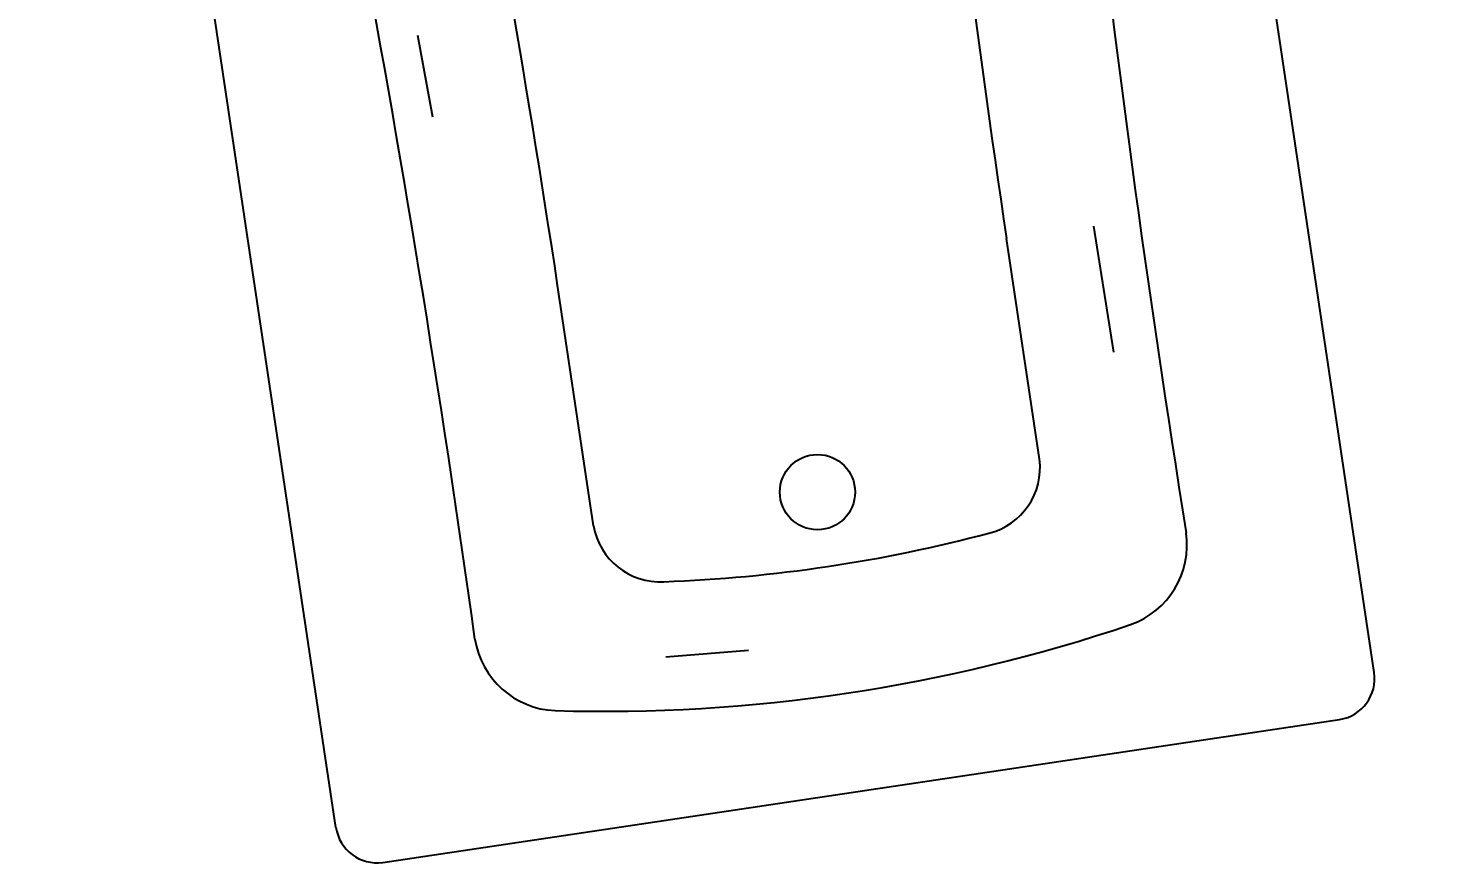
# Model space of a CAD drawing. Header units: inches. Extents: x 49 to 4147, y 45 to 8713.
# Drawn here: x 2905.4 to 2956.6, y 181.8 to 212.1 of the extents above; entities that cross this region are included whole.
import ezdxf

# ---------------------------------------------------------------- set-up
doc = ezdxf.new("R2010")
doc.units = ezdxf.units.IN
doc.header["$LTSCALE"] = 10
doc.header["$MEASUREMENT"] = 0
doc.layers.add('app-u4', color=7, linetype='Continuous')
doc.layers.add('dim-u4', color=7, linetype='Continuous')
doc.layers.get('0').off()
doc.styles.get("Standard").update_dxf_attribs({"font": 'arial.ttf'})
doc.dimstyles.get("Standard").update_dxf_attribs({"dimtxt": 12, "dimasz": 12, "dimexe": 0.18, "dimexo": 0.0625, "dimgap": 0.09, "dimtad": 0, "dimtih": 1, "dimtoh": 1, "dimdec": 3, "dimzin": 0, "dimdsep": 46, "dimlunit": 4, "dimtxsty": 'Standard', "dimcen": 0.09, "dimadec": 0, "dimazin": 0, "dimtfac": 1, "dimtdec": 3, "dimtofl": 0, "dimtmove": 0, "dimatfit": 3, "dimfxl": 1, "dimtolj": 1, "dimtzin": 0, "dimarcsym": 0})

# ---------------------------------------------------------------- blocks, each defined once
blk = doc.blocks.new('A$C21662515')
for p, q in [((1.263, 32), (64.737, 32)), ((0, 30.747), (0, 1.253)), ((22.253, 25.878), (24.783, 25.959)), ((9.204, 22.873), (16.01, 22.873)), ((4.742, 18.763), (4.91, 21.288)), ((9.204, 9.127), (16.01, 9.127)), ((12.092, 6.41), (15.988, 6.438)), ((1.263, 0), (64.737, 0))]:
    blk.add_line(p, q)
blk.add_circle((9.21, 15.971), 1.146)
for centre, radius, start, end in [((1.263, 30.738), 1.263, 90, 179.5633), ((11.142, 494.682), 467.745, 269.40961, 272.17071), ((6.342, 24.374), 2.588, 90.4416, 169.0016), ((53.094, 16), 50.083, 169.8017, 190.1983), ((16.01, 415.602), 392.729, 270, 272.81461), ((9.25, 20.815), 2.059, 91.2589, 174.5943), ((51.975, 16), 45.054, 173.6176, 186.3824), ((9.25, 11.186), 2.059, 185.4057, 268.7411), ((16.01, -383.602), 392.729, 87.18539, 90), ((6.342, 7.626), 2.588, 190.9984, 269.5584), ((11.142, -462.682), 467.745, 87.82929, 90.59039), ((1.263, 1.263), 1.263, 180.4367, 270)]:
    blk.add_arc(centre, radius, start, end)
at = {"flags": 8}
for tag, p in [('MODELNUMBER', (33, 16)), ('TRADENAME', (33, 15.998)), ('PRODUCT', (33, 15.997)), ('MATERIAL', (33, 15.995))]:
    blk.add_attdef(tag, p, '', height=0.001, dxfattribs=at)
blk = doc.blocks.new('*D205')
at = {"layer": 'Defpoints', "color": 0, "transparency": 16777216}
for p in [(2935.956, 430.658), (3026.428, 194.366), (2974.508, 186.179)]:
    blk.add_point(p, dxfattribs=at)
at = {"layer": 'dim-u4', "color": 0, "lineweight": -2, "transparency": 16777216}
for p, q in [((2936.018, 430.668), (2988.054, 438.873)), ((2989.746, 426.992), (3004.907, 330.847)), ((3024.559, 206.22), (3009.398, 302.364)), ((2974.57, 186.189), (3026.606, 194.394))]:
    blk.add_line(p, q, dxfattribs=at)
at = {"layer": 'dim-u4', "color": 0, "transparency": 16777216}
for points in [[(2991.721, 427.303), (2987.77, 426.68), (2987.877, 438.845)], [(3026.535, 206.531), (3022.584, 205.908), (3026.428, 194.366)]]:
    blk.add_solid(points, dxfattribs=at)
at = {"layer": 'dim-u4', "color": 0, "transparency": 16777216, "insert": (3007.152, 316.606), "char_height": 12, "attachment_point": 5}
blk.add_mtext('\\A1;20\'-7{\\H1.000000x;\\S1/2;}"', dxfattribs=at)

msp = doc.modelspace()

# ---------------------------------------------------------------- block references
at = {"layer": 'app-u4', "xscale": 1.1907, "yscale": 1.1907, "zscale": 1.1907, "rotation": 98.49999999995507}
msp.add_blockref('A$C21662515', (2954.44845, 187.24284), dxfattribs=at)

# ---------------------------------------------------------------- dimensions: what is measured, and where the dimension line sits
at = {"layer": 'dim-u4'}
dim = msp.add_aligned_dim(p1=(2935.95613, 430.65791), p2=(2974.50801, 186.17887), distance=52.56198, dimstyle='Standard', dxfattribs=at)
dim.commit()
dim.dimension.update_dxf_attribs({"geometry": '*D205', "text_midpoint": (3007.15249, 316.60571)})

doc.saveas('drawing.dxf')
